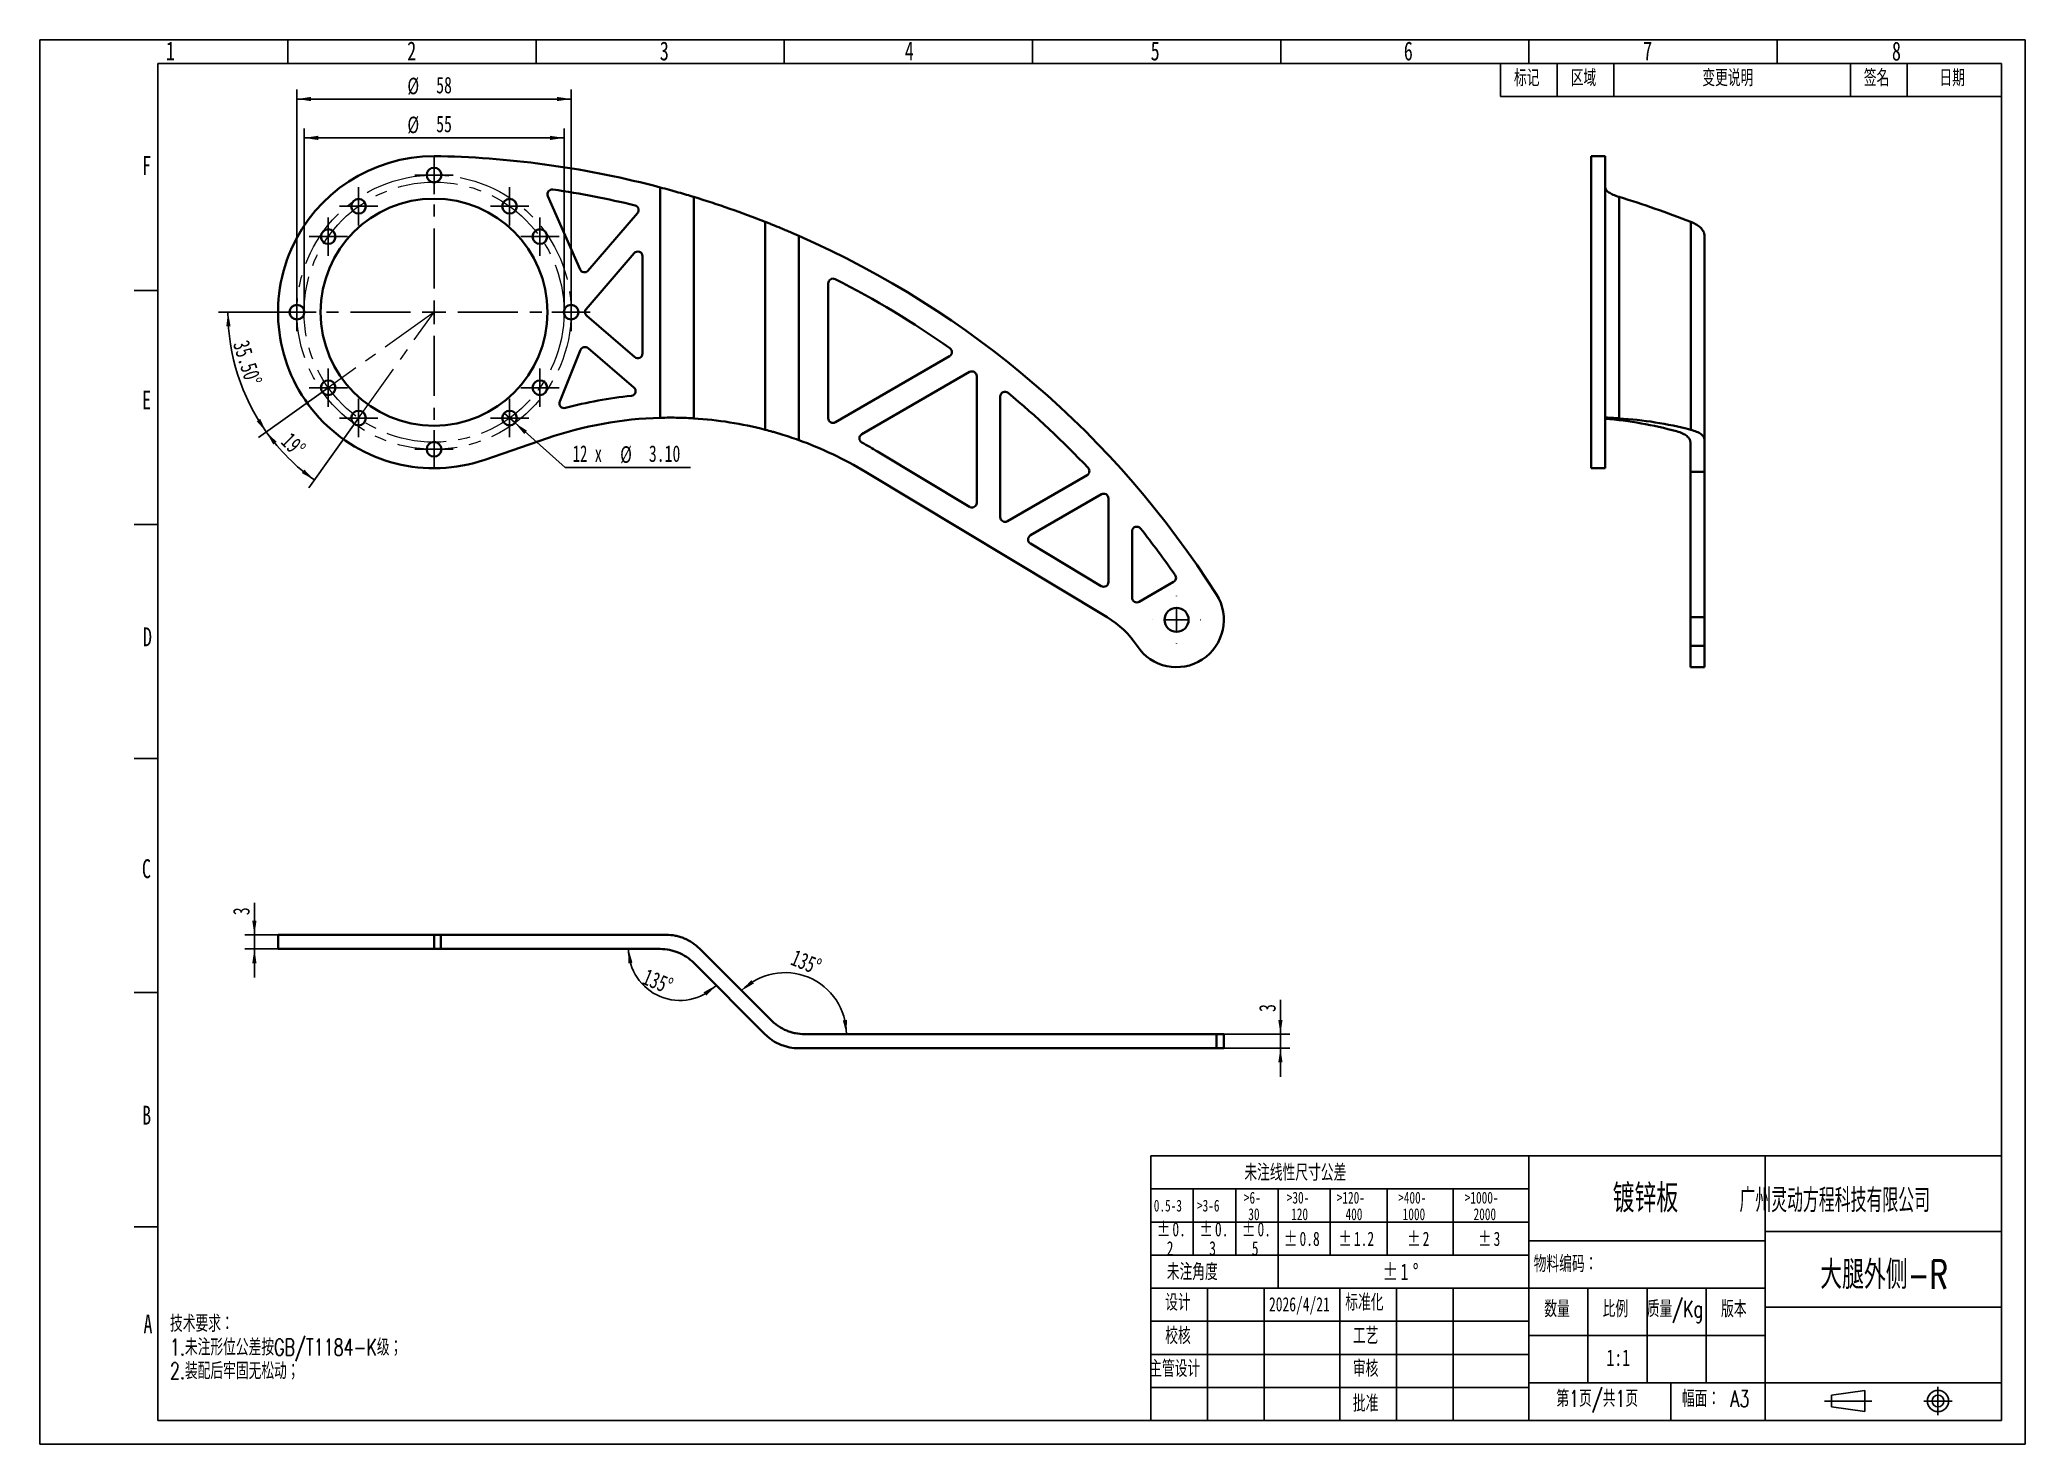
# Model space of a CAD drawing. Header units: millimetres. Extents: x 0 to 420, y 0 to 297.
import ezdxf

# ---------------------------------------------------------------- set-up
doc = ezdxf.new("R2010")
doc.units = ezdxf.units.MM
doc.linetypes.add('CENTERX2', pattern=[20.32, 12.7, -2.54, 2.54, -2.54])
for name, color, linetype in [('中心线', 6, 'CENTERX2'), ('尺寸线', 5, 'Continuous'), ('细实线', 7, 'Continuous')]:
    doc.layers.add(name, color=color, linetype=linetype)
doc.layers.add('图框', color=7, linetype='Continuous', lineweight=50)
doc.layers.add('粗实线', color=7, linetype='Continuous', lineweight=25)
doc.styles.add('SLDTEXTSTYLE0', font='TXT', dxfattribs={"width": 0.7, "bigfont": 'bigfont'})
doc.styles.add('SLDTEXTSTYLE1', font='TXT', dxfattribs={"width": 0.7})
doc.styles.add('SLDTEXTSTYLE2', font='TXT', dxfattribs={"width": 0.610802, "bigfont": 'bigfont'})
doc.styles.add('SLDTEXTSTYLE3', font='TXT', dxfattribs={"width": 0.65})
doc.dimstyles.new('SLDDIMSTYLE0', dxfattribs={"dimtxt": 3.5, "dimasz": 3, "dimexe": 0, "dimexo": 0.0625, "dimgap": 0.875, "dimtad": 2, "dimrnd": 1e-09, "dimzin": 12, "dimdsep": 46, "dimtxsty": 'SLDTEXTSTYLE1', "dimsah": 1, "dimcen": 0.09, "dimadec": 0, "dimazin": 3, "dimtfac": 1, "dimtofl": 0, "dimtmove": 0, "dimatfit": 3, "dimfxl": 0, "dimfrac": 2, "dimtolj": 1, "dimtzin": 12, "dimarcsym": 0})
doc.dimstyles.new('SLDDIMSTYLE1', dxfattribs={"dimtxt": 3.5, "dimasz": 3, "dimexe": 0, "dimexo": 0.0625, "dimgap": 0.875, "dimtad": 2, "dimdec": 4, "dimzin": 4, "dimdsep": 46, "dimtxsty": 'SLDTEXTSTYLE1', "dimsah": 1, "dimcen": 0.09, "dimazin": 1, "dimtfac": 1, "dimtofl": 0, "dimtmove": 0, "dimatfit": 3, "dimfxl": 0, "dimfrac": 2, "dimtolj": 1, "dimtzin": 12, "dimarcsym": 0})
doc.dimstyles.new('SLDDIMSTYLE2', dxfattribs={"dimtxt": 3.5, "dimasz": 3, "dimexe": 0, "dimexo": 0.0625, "dimgap": 0.875, "dimtad": 2, "dimdec": 4, "dimzin": 12, "dimdsep": 46, "dimtxsty": 'SLDTEXTSTYLE1', "dimsah": 1, "dimcen": 0.09, "dimazin": 3, "dimtfac": 1, "dimtofl": 0, "dimtmove": 0, "dimatfit": 3, "dimfxl": 0, "dimfrac": 2, "dimtolj": 1, "dimtzin": 12, "dimarcsym": 0})
doc.dimstyles.new('SLDDIMSTYLE3', dxfattribs={"dimtxt": 3.5, "dimasz": 3, "dimexe": 0, "dimexo": 0.0625, "dimgap": 0.875, "dimtad": 2, "dimrnd": 1e-09, "dimzin": 4, "dimdsep": 46, "dimtxsty": 'SLDTEXTSTYLE1', "dimblk1": 'NONE', "dimsah": 1, "dimcen": 0, "dimadec": 0, "dimazin": 1, "dimtfac": 1, "dimtmove": 0, "dimatfit": 3, "dimldrblk": 'NONE', "dimfxl": 0, "dimfrac": 2, "dimtolj": 1, "dimtzin": 12, "dimarcsym": 0})
doc.dimstyles.new('SLDDIMSTYLE4', dxfattribs={"dimtxt": 3.5, "dimasz": 3, "dimexe": 0, "dimexo": 0.0625, "dimgap": 0.875, "dimtad": 2, "dimrnd": 1e-09, "dimzin": 12, "dimdsep": 46, "dimtxsty": 'SLDTEXTSTYLE1', "dimsah": 1, "dimcen": 0.09, "dimadec": 0, "dimazin": 3, "dimtfac": 1, "dimtmove": 0, "dimatfit": 0, "dimfxl": 0, "dimfrac": 2, "dimtolj": 1, "dimtzin": 12, "dimarcsym": 0})

# ---------------------------------------------------------------- blocks, each defined once
blk = doc.blocks.new('SW_TABLEANNOTATION_0')
at = {"layer": '细实线', "color": 0}
for p, q in [((0, 0), (0, -7)), ((0, 0), (12, 0)), ((0, 0), (0, -7)), ((106, 0), (0, 0)), ((12, 0), (12, -7)), ((12, 0), (24, 0)), ((24, 0), (24, -7)), ((24, 0), (74, 0)), ((74, 0), (74, -7)), ((74, 0), (86, 0)), ((86, 0), (86, -7)), ((86, 0), (106, 0)), ((106, 0), (106, -7)), ((106, -7), (106, 0)), ((0, -7), (12, -7)), ((0, -7), (106, -7)), ((12, -7), (24, -7)), ((24, -7), (74, -7)), ((74, -7), (86, -7)), ((86, -7), (106, -7))]:
    blk.add_line(p, q, dxfattribs=at)
at = {"layer": '细实线', "color": 0, "char_height": 3.5, "attachment_point": 1, "style": 'SLDTEXTSTYLE0'}
for s, insert in [('标记', (2.85, -1.34)), ('区域', (14.85, -1.34)), ('变更说明', (42.7, -1.34)), ('签名', (76.85, -1.34)), ('日期', (92.85, -1.34))]:
    blk.add_mtext(s, dxfattribs=dict(at, insert=insert))
blk = doc.blocks.new('SW_TABLEANNOTATION_1')
at = {"layer": '细实线', "color": 0}
for p, q in [((0, 0), (0, -7)), ((0, 0), (9, 0)), ((9, 0), (18, 0)), ((18, 0), (27, 0)), ((27, 0), (38, 0)), ((38, 0), (50, 0)), ((50, 0), (64, 0)), ((64, 0), (80, 0)), ((80, 0), (80, -7)), ((0, -7), (0, -14)), ((0, -7), (9, -7)), ((9, -7), (9, -14)), ((9, -7), (18, -7)), ((18, -7), (18, -14)), ((18, -7), (27, -7)), ((27, -7), (27, -14)), ((27, -7), (38, -7)), ((38, -7), (38, -14)), ((38, -7), (50, -7)), ((50, -7), (50, -14)), ((50, -7), (64, -7)), ((64, -7), (64, -14)), ((64, -7), (80, -7)), ((80, -7), (80, -14)), ((0, -14), (0, -21)), ((0, -14), (9, -14)), ((9, -14), (9, -21)), ((9, -14), (18, -14)), ((18, -14), (18, -21)), ((18, -14), (27, -14)), ((27, -14), (27, -21)), ((27, -14), (38, -14)), ((38, -14), (38, -21)), ((38, -14), (50, -14)), ((50, -14), (50, -21)), ((50, -14), (64, -14)), ((64, -14), (64, -21)), ((64, -14), (80, -14)), ((80, -14), (80, -21)), ((0, -21), (0, -28)), ((0, -21), (9, -21)), ((9, -21), (18, -21)), ((18, -21), (27, -21)), ((27, -21), (27, -28)), ((27, -21), (27, -28)), ((27, -21), (38, -21)), ((38, -21), (50, -21)), ((50, -21), (64, -21)), ((64, -21), (80, -21)), ((80, -21), (80, -28)), ((0, -28), (9, -28)), ((9, -28), (18, -28)), ((18, -28), (27, -28)), ((27, -28), (38, -28)), ((38, -28), (50, -28)), ((50, -28), (64, -28)), ((64, -28), (80, -28))]:
    blk.add_line(p, q, dxfattribs=at)
at = {"layer": '细实线', "color": 0, "attachment_point": 1}
for s, insert, char_height, style in [('未注线性尺寸公差', (19.82, -1.79), 3.5, 'SLDTEXTSTYLE0'), ('>6-', (19.71, -7.6), 2.5, 'SLDTEXTSTYLE1'), ('>30-', (28.79, -7.6), 2.5, 'SLDTEXTSTYLE1'), ('>120-', (39.36, -7.6), 2.5, 'SLDTEXTSTYLE1'), ('>400-', (52.36, -7.6), 2.5, 'SLDTEXTSTYLE1'), ('>1000-', (66.44, -7.6), 2.5, 'SLDTEXTSTYLE1'), ('0.5-3', (0.66, -9.28), 2.5, 'SLDTEXTSTYLE1'), ('>3-6', (9.79, -9.28), 2.5, 'SLDTEXTSTYLE1'), ('30', (20.65, -11.1), 2.5, 'SLDTEXTSTYLE1'), ('120', (29.72, -11.1), 2.5, 'SLDTEXTSTYLE1'), ('400', (41.22, -11.1), 2.5, 'SLDTEXTSTYLE1'), ('1000', (53.3, -11.1), 2.5, 'SLDTEXTSTYLE1'), ('2000', (68.3, -11.1), 2.5, 'SLDTEXTSTYLE1'), ('%%p', (1.3, -14.03), 3, 'SLDTEXTSTYLE1'), ('0.', (4.59, -14.03), 3, 'SLDTEXTSTYLE1'), ('%%p', (10.3, -14.03), 3, 'SLDTEXTSTYLE1'), ('0.', (13.59, -14.03), 3, 'SLDTEXTSTYLE1'), ('%%p', (19.3, -14.03), 3, 'SLDTEXTSTYLE1'), ('0.', (22.59, -14.03), 3, 'SLDTEXTSTYLE1'), ('%%p', (28.19, -16.05), 3, 'SLDTEXTSTYLE1'), ('0.8', (31.48, -16.05), 3, 'SLDTEXTSTYLE1'), ('%%p', (39.69, -16.05), 3, 'SLDTEXTSTYLE1'), ('1.2', (42.98, -16.05), 3, 'SLDTEXTSTYLE1'), ('%%p', (54.25, -16.05), 3, 'SLDTEXTSTYLE1'), ('2', (57.53, -16.05), 3, 'SLDTEXTSTYLE1'), ('%%p', (69.25, -16.05), 3, 'SLDTEXTSTYLE1'), ('3', (72.53, -16.05), 3, 'SLDTEXTSTYLE1'), ('2', (3.39, -18.06), 3, 'SLDTEXTSTYLE1'), ('3', (12.39, -18.06), 3, 'SLDTEXTSTYLE1'), ('5', (21.39, -18.06), 3, 'SLDTEXTSTYLE1'), ('未注角度', (3.41, -22.79), 3.5, 'SLDTEXTSTYLE0'), ('%%p', (49.01, -22.79), 3.5, 'SLDTEXTSTYLE1'), ('1', (52.84, -22.79), 3.5, 'SLDTEXTSTYLE1'), ('%%d', (55.43, -22.79), 3.5, 'SLDTEXTSTYLE1')]:
    blk.add_mtext(s, dxfattribs=dict(at, insert=insert, char_height=char_height, style=style))
blk = doc.blocks.new('_D')
at = {"layer": '尺寸线'}
for p, q in [((54.41, 239.39), (54.41, 286.46)), ((112.41, 239.39), (112.41, 286.46)), ((54.41, 284.46), (112.41, 284.46))]:
    blk.add_line(p, q, dxfattribs=at)
for points in [[(54.41, 284.46), (57.41, 284.01), (57.41, 284.91)], [(112.41, 284.46), (109.41, 284.91), (109.41, 284.01)]]:
    blk.add_solid(points, dxfattribs=at)
at = {"layer": '尺寸线', "char_height": 3.5, "attachment_point": 1, "style": 'SLDTEXTSTYLE1'}
for s, insert in [('%%c', (77.78, 288.97)), ('58', (83.86, 289.16))]:
    blk.add_mtext(s, dxfattribs=dict(at, insert=insert))
blk = doc.blocks.new('_D_1')
at = {"layer": '尺寸线'}
for p, q in [((55.91, 239.39), (55.91, 278.24)), ((110.91, 239.39), (110.91, 278.24)), ((55.91, 276.24), (110.91, 276.24))]:
    blk.add_line(p, q, dxfattribs=at)
for points in [[(55.91, 276.24), (58.91, 275.79), (58.91, 276.69)], [(110.91, 276.24), (107.91, 276.69), (107.91, 275.79)]]:
    blk.add_solid(points, dxfattribs=at)
at = {"layer": '尺寸线', "char_height": 3.5, "attachment_point": 1, "style": 'SLDTEXTSTYLE1'}
for s, insert in [('%%c', (77.78, 280.75)), ('55', (83.86, 280.94))]:
    blk.add_mtext(s, dxfattribs=dict(at, insert=insert))
blk = doc.blocks.new('_D_2')
at = {"layer": '尺寸线'}
for p, q in [((56.91, 239.39), (37.82, 239.39)), ((61.02, 223.42), (46.3, 212.91))]:
    blk.add_line(p, q, dxfattribs=at)
blk.add_arc((83.41, 239.39), 43.59, 180, 215.5, dxfattribs=at)
for points in [[(39.82, 239.39), (39.47, 236.37), (40.37, 236.41)], [(47.92, 214.08), (46.64, 216.83), (45.89, 216.33)]]:
    blk.add_solid(points, dxfattribs=at)
at = {"layer": '尺寸线', "insert": (44.18, 233.77), "char_height": 3.5, "attachment_point": 1, "rotation": 287.75, "style": 'SLDTEXTSTYLE1'}
blk.add_mtext('35.50°', dxfattribs=at)
blk = doc.blocks.new('_D_3')
at = {"layer": '尺寸线'}
for p, q in [((61.02, 223.42), (46.3, 212.91)), ((67.44, 217), (56.94, 202.27))]:
    blk.add_line(p, q, dxfattribs=at)
blk.add_arc((83.41, 239.39), 43.59, 215.5, 234.5, dxfattribs=at)
for points in [[(47.92, 214.08), (49.39, 211.42), (50.11, 211.97)], [(58.1, 203.9), (55.99, 206.08), (55.44, 205.37)]]:
    blk.add_solid(points, dxfattribs=at)
at = {"layer": '尺寸线', "insert": (53.3, 214.23), "char_height": 3.5, "attachment_point": 1, "rotation": 315, "style": 'SLDTEXTSTYLE1'}
blk.add_mtext('19°', dxfattribs=at)
blk = doc.blocks.new('_D_4')
at = {"layer": '尺寸线'}
for p, q in [((98.22, 218.03), (100.54, 215.97)), ((100.54, 215.97), (111.17, 206.53)), ((111.17, 206.53), (137.66, 206.53))]:
    blk.add_line(p, q, dxfattribs=at)
blk.add_solid([(100.54, 215.97), (102.48, 213.64), (103.08, 214.31)], dxfattribs=at)
at = {"layer": '尺寸线', "char_height": 3.5, "attachment_point": 1}
for s, insert, style in [('12 x', (112.75, 211.24), 'SLDTEXTSTYLE3'), ('%%c', (122.78, 211.04), 'SLDTEXTSTYLE1'), ('3.10', (128.85, 211.24), 'SLDTEXTSTYLE1')]:
    blk.add_mtext(s, dxfattribs=dict(at, insert=insert, style=style))
blk = doc.blocks.new('_None')
blk = doc.blocks.new('SW_CENTERMARKSYMBOL_0')
at = {"layer": '中心线', "color": 0}
for p, q in [((0, 5), (0, 26.5)), ((-5, 0), (-26.5, 0)), ((0, 0), (-2.5, 0)), ((0, 0), (0, 2.5)), ((0, 0), (0, -2.5)), ((0, 0), (2.5, 0)), ((5, 0), (26.5, 0)), ((0, -5), (0, -26.5))]:
    blk.add_line(p, q, dxfattribs=at)
blk = doc.blocks.new('SW_CENTERMARKSYMBOL_1')
at = {"layer": '中心线', "color": 0}
for p, q in [((0, 5), (0, 5.05)), ((-5, 0), (-5.05, 0)), ((0, 0), (-2.5, 0)), ((0, 0), (0, 2.5)), ((0, 0), (0, -2.5)), ((0, 0), (2.5, 0)), ((5, 0), (5.05, 0)), ((0, -5), (0, -5.05))]:
    blk.add_line(p, q, dxfattribs=at)
blk = doc.blocks.new('SW_CENTERMARKSYMBOL_2')
at = {"layer": '中心线', "color": 0}
for p, q in [((-2.5, 0), (-4.05, 0)), ((0, 0), (-2.5, 0)), ((0, 2.5), (0, 4.05)), ((0, 0), (0, 2.5)), ((0, 0), (0, -2.5)), ((0, 0), (2.5, 0)), ((2.5, 0), (4.05, 0)), ((0, -2.5), (0, -4.05))]:
    blk.add_line(p, q, dxfattribs=at)
blk = doc.blocks.new('SW_CENTERMARKSYMBOL_3')
at = {"layer": '中心线', "color": 0}
for p, q in [((-2.5, 0), (-4.05, 0)), ((0, 0), (-2.5, 0)), ((0, 2.5), (0, 4.05)), ((0, 0), (0, 2.5)), ((0, 0), (0, -2.5)), ((0, 0), (2.5, 0)), ((2.5, 0), (4.05, 0)), ((0, -2.5), (0, -4.05))]:
    blk.add_line(p, q, dxfattribs=at)
blk = doc.blocks.new('SW_CENTERMARKSYMBOL_4')
at = {"layer": '中心线', "color": 0}
for p, q in [((-2.5, 0), (-4.05, 0)), ((0, 0), (-2.5, 0)), ((0, 2.5), (0, 4.05)), ((0, 0), (0, 2.5)), ((0, 0), (0, -2.5)), ((0, 0), (2.5, 0)), ((2.5, 0), (4.05, 0)), ((0, -2.5), (0, -4.05))]:
    blk.add_line(p, q, dxfattribs=at)
blk = doc.blocks.new('SW_CENTERMARKSYMBOL_5')
at = {"layer": '中心线', "color": 0}
for p, q in [((-2.5, 0), (-4.05, 0)), ((0, 0), (-2.5, 0)), ((0, 2.5), (0, 4.05)), ((0, 0), (0, 2.5)), ((0, 0), (0, -2.5)), ((0, 0), (2.5, 0)), ((2.5, 0), (4.05, 0)), ((0, -2.5), (0, -4.05))]:
    blk.add_line(p, q, dxfattribs=at)
blk = doc.blocks.new('SW_CENTERMARKSYMBOL_6')
at = {"layer": '中心线', "color": 0}
for p, q in [((-2.5, 0), (-4.05, 0)), ((0, 0), (-2.5, 0)), ((0, 2.5), (0, 4.05)), ((0, 0), (0, 2.5)), ((0, 0), (0, -2.5)), ((0, 0), (2.5, 0)), ((2.5, 0), (4.05, 0)), ((0, -2.5), (0, -4.05))]:
    blk.add_line(p, q, dxfattribs=at)
blk = doc.blocks.new('SW_CENTERMARKSYMBOL_7')
at = {"layer": '中心线', "color": 0}
for p, q in [((-2.5, 0), (-4.05, 0)), ((0, 0), (-2.5, 0)), ((0, 2.5), (0, 4.05)), ((0, 0), (0, 2.5)), ((0, 0), (0, -2.5)), ((0, 0), (2.5, 0)), ((2.5, 0), (4.05, 0)), ((0, -2.5), (0, -4.05))]:
    blk.add_line(p, q, dxfattribs=at)
blk = doc.blocks.new('SW_CENTERMARKSYMBOL_8')
at = {"layer": '中心线', "color": 0}
for p, q in [((-2.5, 0), (-4.05, 0)), ((0, 0), (-2.5, 0)), ((0, 2.5), (0, 4.05)), ((0, 0), (0, 2.5)), ((0, 0), (0, -2.5)), ((0, 0), (2.5, 0)), ((2.5, 0), (4.05, 0)), ((0, -2.5), (0, -4.05))]:
    blk.add_line(p, q, dxfattribs=at)
blk = doc.blocks.new('SW_CENTERMARKSYMBOL_9')
at = {"layer": '中心线', "color": 0}
for p, q in [((-2.5, 0), (-4.05, 0)), ((0, 0), (-2.5, 0)), ((0, 2.5), (0, 4.05)), ((0, 0), (0, 2.5)), ((0, 0), (0, -2.5)), ((0, 0), (2.5, 0)), ((2.5, 0), (4.05, 0)), ((0, -2.5), (0, -4.05))]:
    blk.add_line(p, q, dxfattribs=at)
blk = doc.blocks.new('SW_CENTERMARKSYMBOL_10')
at = {"layer": '中心线', "color": 0}
for p, q in [((-2.5, 0), (-4.05, 0)), ((0, 0), (-2.5, 0)), ((0, 2.5), (0, 4.05)), ((0, 0), (0, 2.5)), ((0, 0), (0, -2.5)), ((0, 0), (2.5, 0)), ((2.5, 0), (4.05, 0)), ((0, -2.5), (0, -4.05))]:
    blk.add_line(p, q, dxfattribs=at)
blk = doc.blocks.new('SW_CENTERMARKSYMBOL_11')
at = {"layer": '中心线', "color": 0}
for p, q in [((-2.5, 0), (-4.05, 0)), ((0, 0), (-2.5, 0)), ((0, 2.5), (0, 4.05)), ((0, 0), (0, 2.5)), ((0, 0), (0, -2.5)), ((0, 0), (2.5, 0)), ((2.5, 0), (4.05, 0)), ((0, -2.5), (0, -4.05))]:
    blk.add_line(p, q, dxfattribs=at)
blk = doc.blocks.new('SW_CENTERMARKSYMBOL_12')
at = {"layer": '中心线', "color": 0}
for p, q in [((-2.5, 0), (-4.05, 0)), ((0, 0), (-2.5, 0)), ((0, 2.5), (0, 4.05)), ((0, 0), (0, 2.5)), ((0, 0), (0, -2.5)), ((0, 0), (2.5, 0)), ((2.5, 0), (4.05, 0)), ((0, -2.5), (0, -4.05))]:
    blk.add_line(p, q, dxfattribs=at)
blk = doc.blocks.new('SW_CENTERMARKSYMBOL_13')
at = {"layer": '中心线', "color": 0}
for p, q in [((-2.5, 0), (-4.05, 0)), ((0, 0), (-2.5, 0)), ((0, 2.5), (0, 4.05)), ((0, 0), (0, 2.5)), ((0, 0), (0, -2.5)), ((0, 0), (2.5, 0)), ((2.5, 0), (4.05, 0)), ((0, -2.5), (0, -4.05))]:
    blk.add_line(p, q, dxfattribs=at)
blk = doc.blocks.new('_D_5')
at = {"layer": '尺寸线'}
for p, q in [((262.44, 86.73), (262.44, 94)), ((250.47, 86.73), (264.44, 86.73)), ((262.44, 83.73), (262.44, 86.73)), ((250.47, 83.73), (264.44, 83.73)), ((262.44, 83.73), (262.44, 77.73))]:
    blk.add_line(p, q, dxfattribs=at)
for points in [[(262.44, 86.73), (262.89, 89.73), (261.99, 89.73)], [(262.44, 83.73), (261.99, 80.73), (262.89, 80.73)]]:
    blk.add_solid(points, dxfattribs=at)
at = {"layer": '尺寸线', "insert": (257.93, 91.41), "char_height": 3.5, "attachment_point": 1, "rotation": 90, "style": 'SLDTEXTSTYLE1'}
blk.add_mtext('3', dxfattribs=at)
blk = doc.blocks.new('_D_6')
at = {"layer": '尺寸线'}
for p, q in [((45.41, 107.73), (45.41, 114.46)), ((50.41, 107.73), (43.41, 107.73)), ((45.41, 107.73), (45.41, 104.73)), ((50.41, 104.73), (43.41, 104.73)), ((45.41, 104.73), (45.41, 98.73))]:
    blk.add_line(p, q, dxfattribs=at)
for points in [[(45.41, 107.73), (45.86, 110.73), (44.96, 110.73)], [(45.41, 104.73), (44.96, 101.73), (45.86, 101.73)]]:
    blk.add_solid(points, dxfattribs=at)
at = {"layer": '尺寸线', "insert": (40.89, 111.87), "char_height": 3.5, "attachment_point": 1, "rotation": 90, "style": 'SLDTEXTSTYLE1'}
blk.add_mtext('3', dxfattribs=at)
blk = doc.blocks.new('_D_7')
at = {"layer": '尺寸线'}
blk.add_arc((135.41, 104.73), 10.87, 180, 315, dxfattribs=at)
for points in [[(124.54, 104.73), (124.5, 101.7), (125.39, 101.82)], [(143.09, 97.05), (140.43, 95.59), (140.98, 94.87)]]:
    blk.add_solid(points, dxfattribs=at)
at = {"layer": '尺寸线', "insert": (128.55, 100.69), "char_height": 3.5, "attachment_point": 1, "rotation": 337.5, "style": 'SLDTEXTSTYLE1'}
blk.add_mtext('135°', dxfattribs=at)
blk = doc.blocks.new('_D_8')
at = {"layer": '尺寸线'}
blk.add_arc((157.65, 86.73), 13, 0, 135, dxfattribs=at)
for points in [[(148.46, 95.93), (151.08, 97.44), (150.52, 98.15)], [(170.66, 86.73), (170.76, 89.76), (169.87, 89.66)]]:
    blk.add_solid(points, dxfattribs=at)
at = {"layer": '尺寸线', "insert": (159.93, 104.75), "char_height": 3.5, "attachment_point": 1, "rotation": 337.5, "style": 'SLDTEXTSTYLE1'}
blk.add_mtext('135°', dxfattribs=at)

msp = doc.modelspace()

# ---------------------------------------------------------------- linework, layer by layer
at = {"color": 7, "linetype": 'Continuous', "lineweight": 35}
for p, q in [((331.15075, 272.38802), (328.15075, 272.38802)), ((328.15075, 272.38802), (328.15075, 206.38802)), ((331.15075, 206.38802), (331.15075, 272.38802)), ((131.26748, 217.05823), (131.26748, 265.77327)), ((107.49237, 263.95055), (114.30028, 248.40838)), ((138.33855, 216.93493), (138.33855, 263.76254)), ((334.07968, 216.93493), (334.07968, 263.76254)), ((115.97461, 248.15776), (126.44949, 260.34408)), ((153.48069, 258.48227), (153.48069, 214.5282)), ((349.22182, 258.48227), (349.22182, 214.5282)), ((160.55176, 212.34185), (160.55176, 255.53607)), ((352.15075, 212.34185), (352.15075, 255.53607)), ((125.75177, 251.86186), (115.59006, 240.03987)), ((127.51012, 230.65341), (127.51012, 251.21002)), ((166.7944, 245.47971), (166.7944, 216.98838)), ((115.69656, 238.62967), (125.85828, 229.89506)), ((114.41596, 231.39639), (109.99917, 220.47074)), ((125.70003, 223.43783), (115.99492, 231.77995)), ((168.2944, 216.12235), (192.45711, 230.0727)), ((196.69088, 226.74357), (173.87367, 213.57004)), ((198.19088, 199.08237), (198.19088, 225.87754)), ((203.19088, 221.55666), (203.19088, 196.03882)), ((107.39662, 212.73957), (94.13998, 208.1813)), ((349.15075, 211.882), (349.15075, 205.64262)), ((352.15075, 212.34185), (352.15075, 205.64262)), ((177.21911, 209.92735), (196.67548, 198.22542)), ((328.15075, 206.38802), (331.15075, 206.38802)), ((174.64208, 205.64262), (225.77726, 174.88764)), ((204.69088, 195.17279), (221.52843, 204.89395)), ((352.15075, 205.64262), (349.15075, 205.64262)), ((349.15075, 205.64262), (349.15075, 174.88764)), ((352.15075, 205.64262), (352.15075, 174.88764)), ((224.56513, 200.87369), (209.55818, 192.20942)), ((226.06513, 182.31755), (226.06513, 200.00766)), ((209.54278, 190.48645), (224.54972, 181.4606)), ((231.06513, 193.03092), (231.06513, 179.01958)), ((232.56513, 178.15355), (239.8544, 182.36202)), ((352.15075, 174.88764), (349.15075, 174.88764)), ((349.15075, 174.88764), (349.15075, 168.80413)), ((352.15075, 174.88764), (352.15075, 168.80413)), ((352.15075, 168.80413), (349.15075, 168.80413)), ((349.15075, 168.80413), (349.15075, 164.33184)), ((352.15075, 168.80413), (352.15075, 164.33184)), ((349.15075, 164.33184), (352.15075, 164.33184)), ((50.40962, 107.73118), (50.40962, 104.73118)), ((83.40962, 107.73118), (50.40962, 107.73118)), ((83.40962, 104.73118), (83.40962, 107.73118)), ((84.82419, 107.73118), (83.40962, 107.73118)), ((84.82419, 104.73118), (84.82419, 107.73118)), ((132.51012, 107.73118), (84.82419, 107.73118)), ((50.40962, 104.73118), (83.40962, 104.73118)), ((83.40962, 104.73118), (84.82419, 104.73118)), ((84.82419, 104.73118), (131.26748, 104.73118)), ((138.33855, 101.80225), (153.48069, 86.66012)), ((154.72333, 89.66012), (139.58119, 104.80225)), ((248.90915, 86.73118), (161.7944, 86.73118)), ((248.90915, 83.73118), (248.90915, 86.73118)), ((250.46914, 86.73118), (248.90915, 86.73118)), ((250.46914, 83.73118), (250.46914, 86.73118)), ((248.90915, 83.73118), (160.55176, 83.73118)), ((250.46914, 83.73118), (248.90915, 83.73118))]:
    msp.add_line(p, q, dxfattribs=at)
at = {"color": 7, "linetype": 'CENTERX2', "lineweight": 18}
for p, q in [((83.40962, 239.38802), (61.02144, 223.41869)), ((67.44029, 216.99984), (83.40962, 239.38802))]:
    msp.add_line(p, q, dxfattribs=at)
at = {"color": 7, "linetype": 'Continuous', "lineweight": 35}
for centre, radius in [((83.40962, 268.38802), 1.55), ((83.40962, 239.38802), 24), ((67.44029, 261.7762), 1.55), ((99.37895, 261.7762), 1.55), ((61.02144, 255.35735), 1.55), ((105.7978, 255.35735), 1.55), ((54.40962, 239.38802), 1.55), ((112.40962, 239.38802), 1.55), ((61.02144, 223.41869), 1.55), ((105.7978, 223.41869), 1.55), ((67.44029, 216.99984), 1.55), ((99.37895, 216.99984), 1.55), ((83.40962, 210.38802), 1.55), ((240.46914, 174.33184), 2.55)]:
    msp.add_circle(centre, radius, dxfattribs=at)
at = {"color": 7, "linetype": 'CENTERX2', "lineweight": 18}
for radius in [29, 27.5]:
    msp.add_circle((83.40962, 239.38802), radius, dxfattribs=at)
at = {"color": 7, "linetype": 'Continuous', "lineweight": 35}
for centre, radius, start, end in [((83.40962, 239.38802), 33, 90, 288.97542), ((83.40962, 212.38802), 60, 88.6490571, 90), ((80.10895, 72.42694), 200, 75.1794401, 88.6490571), ((108.40835, 264.35177), 1, 81.6121534, 203.6547983), ((80.10895, 72.42694), 195, 76.4107509, 81.6121534), ((125.69114, 260.99593), 1, 319.3189556, 76.4107509), ((80.10895, 72.42694), 200, 68.4779854, 73.0733016), ((275.85008, 72.42694), 200, 68.4779854, 73.0733016), ((126.51012, 251.21002), 1, 0, 139.3189556), ((80.10895, 72.42694), 200, 32.4349407, 66.2833386), ((115.21626, 248.80961), 1, 203.6547983, 319.3189556), ((167.7944, 245.47971), 1, 63.1287709, 180), ((80.10895, 72.42694), 195, 54.7926648, 63.1287709), ((116.34841, 239.38802), 1, 139.3189556, 229.3189556), ((115.34307, 231.0216), 1, 49.3189556, 157.9885478), ((191.95711, 230.93873), 1, 300, 54.7926648), ((126.51012, 230.65341), 1, 229.3189556, 0), ((197.19088, 225.87754), 1, 0, 120), ((125.04818, 222.67948), 1, 275.5794554, 49.3189556), ((110.92628, 220.09595), 1, 157.9885478, 285.1551785), ((133.40962, 137.08692), 85, 95.5794554, 105.1551785), ((204.19088, 221.55666), 1, 50.2381806, 180), ((80.10895, 72.42694), 195, 43.4154747, 50.2381806), ((133.40962, 137.08692), 80, 91.534375, 108.97542), ((133.40962, 137.08692), 80, 75.4699138, 86.4676752), ((167.7944, 216.98838), 1, 180, 300), ((324.90811, 137.08692), 80, 74.5485729, 85.5244881), ((329.15075, 137.08692), 80, 75.4699138, 86.4676752), ((133.40962, 137.08692), 80, 58.97542, 70.1671874), ((174.37367, 212.70402), 1, 120, 241.5542668), ((133.40962, 137.08692), 85, 58.97542, 61.5542668), ((221.02843, 205.75998), 1, 300, 43.4154747), ((197.19088, 199.08237), 1, 238.97542, 0), ((225.06513, 200.00766), 1, 360, 120), ((204.19088, 196.03882), 1, 180, 300), ((232.06513, 193.03092), 1, 38.43819, 180), ((80.10895, 72.42694), 195, 34.8297411, 38.43819), ((210.05818, 191.3434), 1, 120, 238.97542), ((225.06513, 182.31755), 1, 238.97542, 360), ((239.3544, 183.22804), 1, 300, 34.8297411), ((232.06513, 179.01958), 1, 180, 300), ((240.46914, 174.33184), 10, 213.5573098, 32.4349407), ((215.46914, 157.74871), 20, 33.5573098, 58.97542)]:
    msp.add_arc(centre, radius, start, end, dxfattribs=at)
for points, knots in [([(131.26748, 265.77327), (131.92632, 265.59894), (132.57365, 265.42406), (133.52824, 265.16118), (133.84368, 265.07346), (134.46897, 264.89796), (134.78029, 264.80974), (135.68817, 264.55019), (136.26265, 264.38288), (137.35076, 264.06121), (137.86731, 263.90595), (138.33855, 263.76254)], [0, 0, 0, 0, 0.25, 0.25, 0.375, 0.375, 0.5, 0.5, 0.75, 0.75, 1, 1, 1, 1]), ([(331.15075, 265.77327), (331.15075, 265.59894), (331.21522, 265.42406), (331.40425, 265.16118), (331.48277, 265.07346), (331.67145, 264.89796), (331.78232, 264.80974), (332.15707, 264.55019), (332.46309, 264.38288), (333.18704, 264.06121), (333.60844, 263.90595), (334.07968, 263.76254)], [0, 0, 0, 0, 0.25, 0.25, 0.375, 0.375, 0.5, 0.5, 0.75, 0.75, 1, 1, 1, 1]), ([(160.55176, 255.53607), (159.90557, 255.81995), (159.2674, 256.09623), (158.32206, 256.49982), (158.00895, 256.63254), (157.38693, 256.89435), (157.07639, 257.02412), (156.16508, 257.40233), (155.58602, 257.63915), (154.76117, 257.97244), (154.49356, 258.07986), (153.97386, 258.28724), (153.72138, 258.38735), (153.48069, 258.48227)], [0, 0, 0, 0, 0.25, 0.25, 0.375, 0.375, 0.5, 0.5, 0.75, 0.75, 0.875, 0.875, 1, 1, 1, 1]), ([(352.15075, 255.53607), (352.15075, 255.81995), (352.08869, 256.09623), (351.90429, 256.49982), (351.8275, 256.63254), (351.64228, 256.89435), (351.53315, 257.02412), (351.16117, 257.40233), (350.85569, 257.63915), (350.31027, 257.97244), (350.11383, 258.07986), (349.69023, 258.28724), (349.46251, 258.38735), (349.22182, 258.48227)], [0, 0, 0, 0, 0.25, 0.25, 0.375, 0.375, 0.5, 0.5, 0.75, 0.75, 0.875, 0.875, 1, 1, 1, 1]), ([(138.33855, 216.93493), (137.87217, 216.96372), (137.36782, 216.99077), (136.5565, 217.02546), (136.27686, 217.03604), (135.69874, 217.05468), (135.39929, 217.06274), (134.49189, 217.08188), (133.86916, 217.08816), (132.5884, 217.08526), (131.9275, 217.07591), (131.26748, 217.05823)], [0, 0, 0, 0, 0.25, 0.25, 0.375, 0.375, 0.5, 0.5, 0.75, 0.75, 1, 1, 1, 1]), ([(153.48069, 214.5282), (153.95784, 214.40453), (154.47227, 214.26651), (155.29517, 214.03562), (155.57809, 213.95467), (156.16113, 213.78412), (156.4621, 213.69425), (157.37125, 213.41674), (157.99153, 213.21953), (159.25835, 212.7988), (159.90697, 212.5744), (160.55176, 212.34185)], [0, 0, 0, 0, 0.25, 0.25, 0.375, 0.375, 0.5, 0.5, 0.75, 0.75, 1, 1, 1, 1]), ([(334.07968, 216.93493), (333.6133, 216.96372), (333.20032, 216.99077), (332.65768, 217.02546), (332.48971, 217.03604), (332.18016, 217.05468), (332.03837, 217.06274), (331.66223, 217.08188), (331.47305, 217.08816), (331.21688, 217.08526), (331.15075, 217.07591), (331.15075, 217.05823)], [0, 0, 0, 0, 0.25, 0.25, 0.375, 0.375, 0.5, 0.5, 0.75, 0.75, 1, 1, 1, 1]), ([(349.22182, 214.5282), (349.69897, 214.40453), (350.11777, 214.26651), (350.66408, 214.03562), (350.83242, 213.95467), (351.14137, 213.78412), (351.28212, 213.69425), (351.65408, 213.41674), (351.83898, 213.21953), (352.08774, 212.7988), (352.15075, 212.5744), (352.15075, 212.34185)], [0, 0, 0, 0, 0.25, 0.25, 0.375, 0.375, 0.5, 0.5, 0.75, 0.75, 1, 1, 1, 1]), ([(346.22182, 214.19545), (346.7, 214.06327), (347.11931, 213.91605), (347.66589, 213.67042), (347.83425, 213.58439), (348.1431, 213.40339), (348.28375, 213.30812), (348.65532, 213.01427), (348.83985, 212.80589), (349.08798, 212.36233), (349.15075, 212.12625), (349.15075, 211.882)], [0, 0, 0, 0, 0.25, 0.25, 0.375, 0.375, 0.5, 0.5, 0.75, 0.75, 1, 1, 1, 1]), ([(132.51012, 107.73118), (133.16885, 107.73118), (133.81606, 107.66674), (134.77048, 107.47777), (135.08586, 107.39929), (135.71104, 107.21068), (136.02232, 107.09984), (136.93024, 106.72515), (137.50476, 106.41915), (138.59302, 105.69519), (139.1097, 105.27374), (139.58119, 104.80225)], [0, 0, 0, 0, 0.25, 0.25, 0.375, 0.375, 0.5, 0.5, 0.75, 0.75, 1, 1, 1, 1]), ([(131.26748, 104.73118), (131.92632, 104.73118), (132.57365, 104.66672), (133.52824, 104.47768), (133.84368, 104.39917), (134.46897, 104.21049), (134.78029, 104.09961), (135.68817, 103.72486), (136.26265, 103.41884), (137.35076, 102.6949), (137.86731, 102.27349), (138.33855, 101.80225)], [0, 0, 0, 0, 0.25, 0.25, 0.375, 0.375, 0.5, 0.5, 0.75, 0.75, 1, 1, 1, 1]), ([(161.7944, 86.73118), (161.1486, 86.73118), (160.51073, 86.79317), (159.56577, 86.9774), (159.25277, 87.05413), (158.63093, 87.2392), (158.32048, 87.34824), (157.40903, 87.72012), (156.8298, 88.02557), (156.00464, 88.57107), (155.73691, 88.76756), (155.21697, 89.1913), (154.96427, 89.41918), (154.72333, 89.66012)], [0, 0, 0, 0, 0.25, 0.25, 0.375, 0.375, 0.5, 0.5, 0.75, 0.75, 0.875, 0.875, 1, 1, 1, 1]), ([(160.55176, 83.73118), (159.90557, 83.73118), (159.2674, 83.79324), (158.32206, 83.97764), (158.00895, 84.05444), (157.38693, 84.23965), (157.07639, 84.34878), (156.16508, 84.72076), (155.58602, 85.02624), (154.76117, 85.57166), (154.49356, 85.7681), (153.97386, 86.19171), (153.72138, 86.41943), (153.48069, 86.66012)], [0, 0, 0, 0, 0.25, 0.25, 0.375, 0.375, 0.5, 0.5, 0.75, 0.75, 0.875, 0.875, 1, 1, 1, 1])]:
    msp.add_open_spline(points, degree=3, knots=knots, dxfattribs=at)
at = {"layer": '中心线'}
for p, q in [((377.54317, 9.14987), (387.54317, 9.14987)), ((398.53224, 9.14987), (404.53224, 9.14987)), ((401.53224, 12.14987), (401.53224, 6.14987))]:
    msp.add_line(p, q, dxfattribs=at)
at = {"layer": '粗实线'}
for p, q in [((25, 292), (25, 5)), ((25, 292), (415, 292)), ((415, 292), (415, 5)), ((235, 61), (415, 61)), ((235, 61), (235, 5)), ((379.04317, 10.39987), (386.04317, 11.39987)), ((379.04317, 10.39987), (379.04317, 7.89987)), ((386.04317, 11.39987), (386.04317, 6.89987)), ((25, 5), (415, 5)), ((379.04317, 7.89987), (386.04317, 6.89987))]:
    msp.add_line(p, q, dxfattribs=at)
for radius in [2.25, 1.25]:
    msp.add_circle((401.53224, 9.14987), radius, dxfattribs=at)
at = {"layer": '细实线'}
for p, q in [((0, 297), (420, 297)), ((0, 297), (0, 0)), ((52.5, 292), (52.5, 297)), ((105, 292), (105, 297)), ((157.5, 292), (157.5, 297)), ((210, 292), (210, 297)), ((262.5, 292), (262.5, 297)), ((315, 292), (315, 297)), ((367.5, 292), (367.5, 297)), ((420, 297), (420, 0)), ((25, 244), (20, 244)), ((25, 194.5), (20, 194.5)), ((25, 145), (20, 145)), ((25, 95.5), (20, 95.5)), ((315, 61), (315, 5)), ((365, 61), (365, 5)), ((25, 46), (20, 46)), ((315, 43), (365, 43)), ((415, 45), (365, 45)), ((235, 33), (315, 33)), ((247, 5), (247, 33)), ((259, 33), (259, 5)), ((275, 5), (275, 33)), ((287, 5), (287, 33)), ((299, 33), (299, 5)), ((315, 33), (365, 33)), ((327.5, 33), (327.5, 13)), ((340, 33), (340, 13)), ((352.5, 33), (352.5, 13)), ((235, 26), (315, 26)), ((415, 29), (365, 29)), ((365, 23), (315, 23)), ((235, 19), (315, 19)), ((365, 13), (315, 13)), ((345, 5), (345, 13)), ((365, 13), (415, 13)), ((315, 12), (235, 12)), ((0, 0), (420, 0))]:
    msp.add_line(p, q, dxfattribs=at)

# ---------------------------------------------------------------- block references
at = {"layer": '中心线'}
for name, p in [('SW_CENTERMARKSYMBOL_4', (83.40962, 268.38802)), ('SW_CENTERMARKSYMBOL_0', (83.40962, 239.38802)), ('SW_CENTERMARKSYMBOL_13', (67.44029, 261.7762)), ('SW_CENTERMARKSYMBOL_10', (99.37895, 261.7762)), ('SW_CENTERMARKSYMBOL_6', (61.02144, 255.35735)), ('SW_CENTERMARKSYMBOL_9', (105.7978, 255.35735)), ('SW_CENTERMARKSYMBOL_5', (54.40962, 239.38802)), ('SW_CENTERMARKSYMBOL_3', (112.40962, 239.38802)), ('SW_CENTERMARKSYMBOL_7', (61.02144, 223.41869)), ('SW_CENTERMARKSYMBOL_12', (105.7978, 223.41869)), ('SW_CENTERMARKSYMBOL_11', (67.44029, 216.99984)), ('SW_CENTERMARKSYMBOL_8', (99.37895, 216.99984)), ('SW_CENTERMARKSYMBOL_2', (83.40962, 210.38802)), ('SW_CENTERMARKSYMBOL_1', (240.46914, 174.33184))]:
    msp.add_blockref(name, p, dxfattribs=at)
at = {"layer": '细实线'}
for name, p in [('SW_TABLEANNOTATION_0', (309, 292)), ('SW_TABLEANNOTATION_1', (234.99805, 60.99892))]:
    msp.add_blockref(name, p, dxfattribs=at)

# ---------------------------------------------------------------- texts
at = {"layer": '图框'}
for s, insert, char_height, attachment_point, style in [('1', (26.70294, 296.62339), 4, 1, 'SLDTEXTSTYLE1'), ('2', (77.73256, 296.62339), 4, 1, 'SLDTEXTSTYLE1'), ('3', (131.16342, 296.62339), 4, 1, 'SLDTEXTSTYLE1'), ('4', (182.98966, 296.62339), 4, 1, 'SLDTEXTSTYLE1'), ('5', (234.99297, 296.62339), 4, 1, 'SLDTEXTSTYLE1'), ('6', (288.54316, 296.62339), 4, 1, 'SLDTEXTSTYLE1'), ('7', (339.16444, 296.62339), 4, 1, 'SLDTEXTSTYLE1'), ('8', (391.79595, 296.58866), 4, 1, 'SLDTEXTSTYLE1'), ('F', (21.66399, 272.40308), 4, 1, 'SLDTEXTSTYLE1'), ('E', (21.66399, 222.8107), 4, 1, 'SLDTEXTSTYLE1'), ('D', (21.84153, 172.74139), 4, 1, 'SLDTEXTSTYLE1'), ('C', (21.61955, 123.70135), 4, 1, 'SLDTEXTSTYLE1'), ('B', (21.66399, 71.59113), 4, 1, 'SLDTEXTSTYLE1'), ('镀锌板', (339.64427, 55.02375), 6, 2, 'SLDTEXTSTYLE0'), ('广州灵动方程科技有限公司', (359.53754, 54.07913), 5, 1, 'SLDTEXTSTYLE2'), ('物料编码：', (316.02407, 39.8857), 3.5, 1, 'SLDTEXTSTYLE0'), ('大腿外侧-R', (390.09665, 38.83922), 6, 2, 'SLDTEXTSTYLE0'), ('设计', (238.07014, 31.73988), 3.5, 1, 'SLDTEXTSTYLE0'), ('2026/4/21', (260.02599, 31.10506), 3, 1, 'SLDTEXTSTYLE1'), ('标准化', (276.16372, 31.73988), 3.5, 1, 'SLDTEXTSTYLE0'), ('数量', (318.25954, 30.36625), 3.5, 1, 'SLDTEXTSTYLE0'), ('比例', (330.59497, 30.36625), 3.5, 1, 'SLDTEXTSTYLE0'), ('质量/Kg', (339.9273, 30.36625), 3.5, 1, 'SLDTEXTSTYLE0'), ('版本', (355.65075, 30.36625), 3.5, 1, 'SLDTEXTSTYLE0'), ('A', (21.94505, 27.43405), 4, 1, 'SLDTEXTSTYLE1'), ('技术要求：', (27.56089, 27.27216), 3.5, 1, 'SLDTEXTSTYLE0'), ('1.未注形位公差按GB/T1184-K级；', (27.56089, 22.27216), 3.5, 1, 'SLDTEXTSTYLE0'), ('校核', (238.07014, 24.6818), 3.5, 1, 'SLDTEXTSTYLE0'), ('工艺', (277.7697, 24.6818), 3.5, 1, 'SLDTEXTSTYLE0'), ('2.装配后牢固无松动；', (27.56089, 17.27216), 3.5, 1, 'SLDTEXTSTYLE0'), ('主管设计', (234.69608, 17.72951), 3.5, 1, 'SLDTEXTSTYLE0'), ('审核', (277.7697, 17.7648), 3.5, 1, 'SLDTEXTSTYLE0'), ('1:1', (331.40584, 20.06388), 3.5, 1, 'SLDTEXTSTYLE1'), ('批准', (277.7697, 10.39001), 3.5, 1, 'SLDTEXTSTYLE0'), ('第1页/共1页', (320.81416, 11.40567), 3.5, 1, 'SLDTEXTSTYLE0'), ('幅面： A3', (347.37164, 11.40567), 3.5, 1, 'SLDTEXTSTYLE0')]:
    msp.add_mtext(s, dxfattribs=dict(at, insert=insert, char_height=char_height, attachment_point=attachment_point, style=style))

# ---------------------------------------------------------------- dimensions: what is measured, and where the dimension line sits
at = {"layer": '尺寸线'}
for base, p1, p2, picture, middle in [((112.40962, 284.45506), (54.40962, 239.38802), (112.40962, 239.38802), '_D', (83.40962, 284.45506)), ((110.90962, 276.2382), (55.90962, 239.38802), (110.90962, 239.38802), '_D_1', (83.40962, 276.2382))]:
    dim = msp.add_linear_dim(base=base, p1=p1, p2=p2, text='%%c<>', dimstyle='SLDDIMSTYLE0', dxfattribs=at)
    dim.commit()
    dim.dimension.update_dxf_attribs({"geometry": picture, "text_midpoint": middle, "dimtype": 160})
for base, line1, line2, dimstyle, picture, middle in [((41.89598, 226.0994), ((56.90962, 239.38802), (109.90962, 239.38802)), ((61.02144, 223.41869), (83.40962, 239.38802)), 'SLDDIMSTYLE1', '_D_2', (41.89598, 226.0994)), ((52.5878, 208.5662), ((83.40962, 239.38802), (61.02144, 223.41869)), ((67.44029, 216.99984), (83.40962, 239.38802)), 'SLDDIMSTYLE2', '_D_3', (52.5878, 208.5662)), ((131.25077, 94.69084), ((153.48069, 86.66012), (138.33855, 101.80225)), ((131.26748, 104.73118), (50.40962, 104.73118)), 'SLDDIMSTYLE2', '_D_7', (131.25077, 94.69084)), ((162.62881, 98.74564), ((139.58119, 104.80225), (154.72333, 89.66012)), ((161.7944, 86.73118), (248.90915, 86.73118)), 'SLDDIMSTYLE2', '_D_8', (162.62881, 98.74564))]:
    dim = msp.add_angular_dim_2l(base=base, line1=line1, line2=line2, dimstyle=dimstyle, dxfattribs=at)
    dim.commit()
    dim.dimension.update_dxf_attribs({"geometry": picture, "text_midpoint": middle, "dimtype": 162})
dim = msp.add_diameter_dim_2p(p1=(98.2201, 218.02919), p2=(100.53781, 215.9705), text='12 x <>', dimstyle='SLDDIMSTYLE3', dxfattribs=at)
dim.commit()
dim.dimension.update_dxf_attribs({"geometry": '_D_4', "text_midpoint": (125.20919, 209.82265), "dimtype": 163})
for base, p1, p2, picture, middle in [((45.40614, 104.73118), (50.40962, 107.73118), (50.40962, 104.73118), '_D_6', (45.40614, 113.16684)), ((262.43724, 86.73118), (250.46914, 83.73118), (250.46914, 86.73118), '_D_5', (262.43724, 92.7037))]:
    dim = msp.add_linear_dim(base=base, p1=p1, p2=p2, angle=90, dimstyle='SLDDIMSTYLE4', dxfattribs=at)
    dim.commit()
    dim.dimension.update_dxf_attribs({"geometry": picture, "text_midpoint": middle, "dimtype": 160})

doc.saveas('drawing.dxf')
